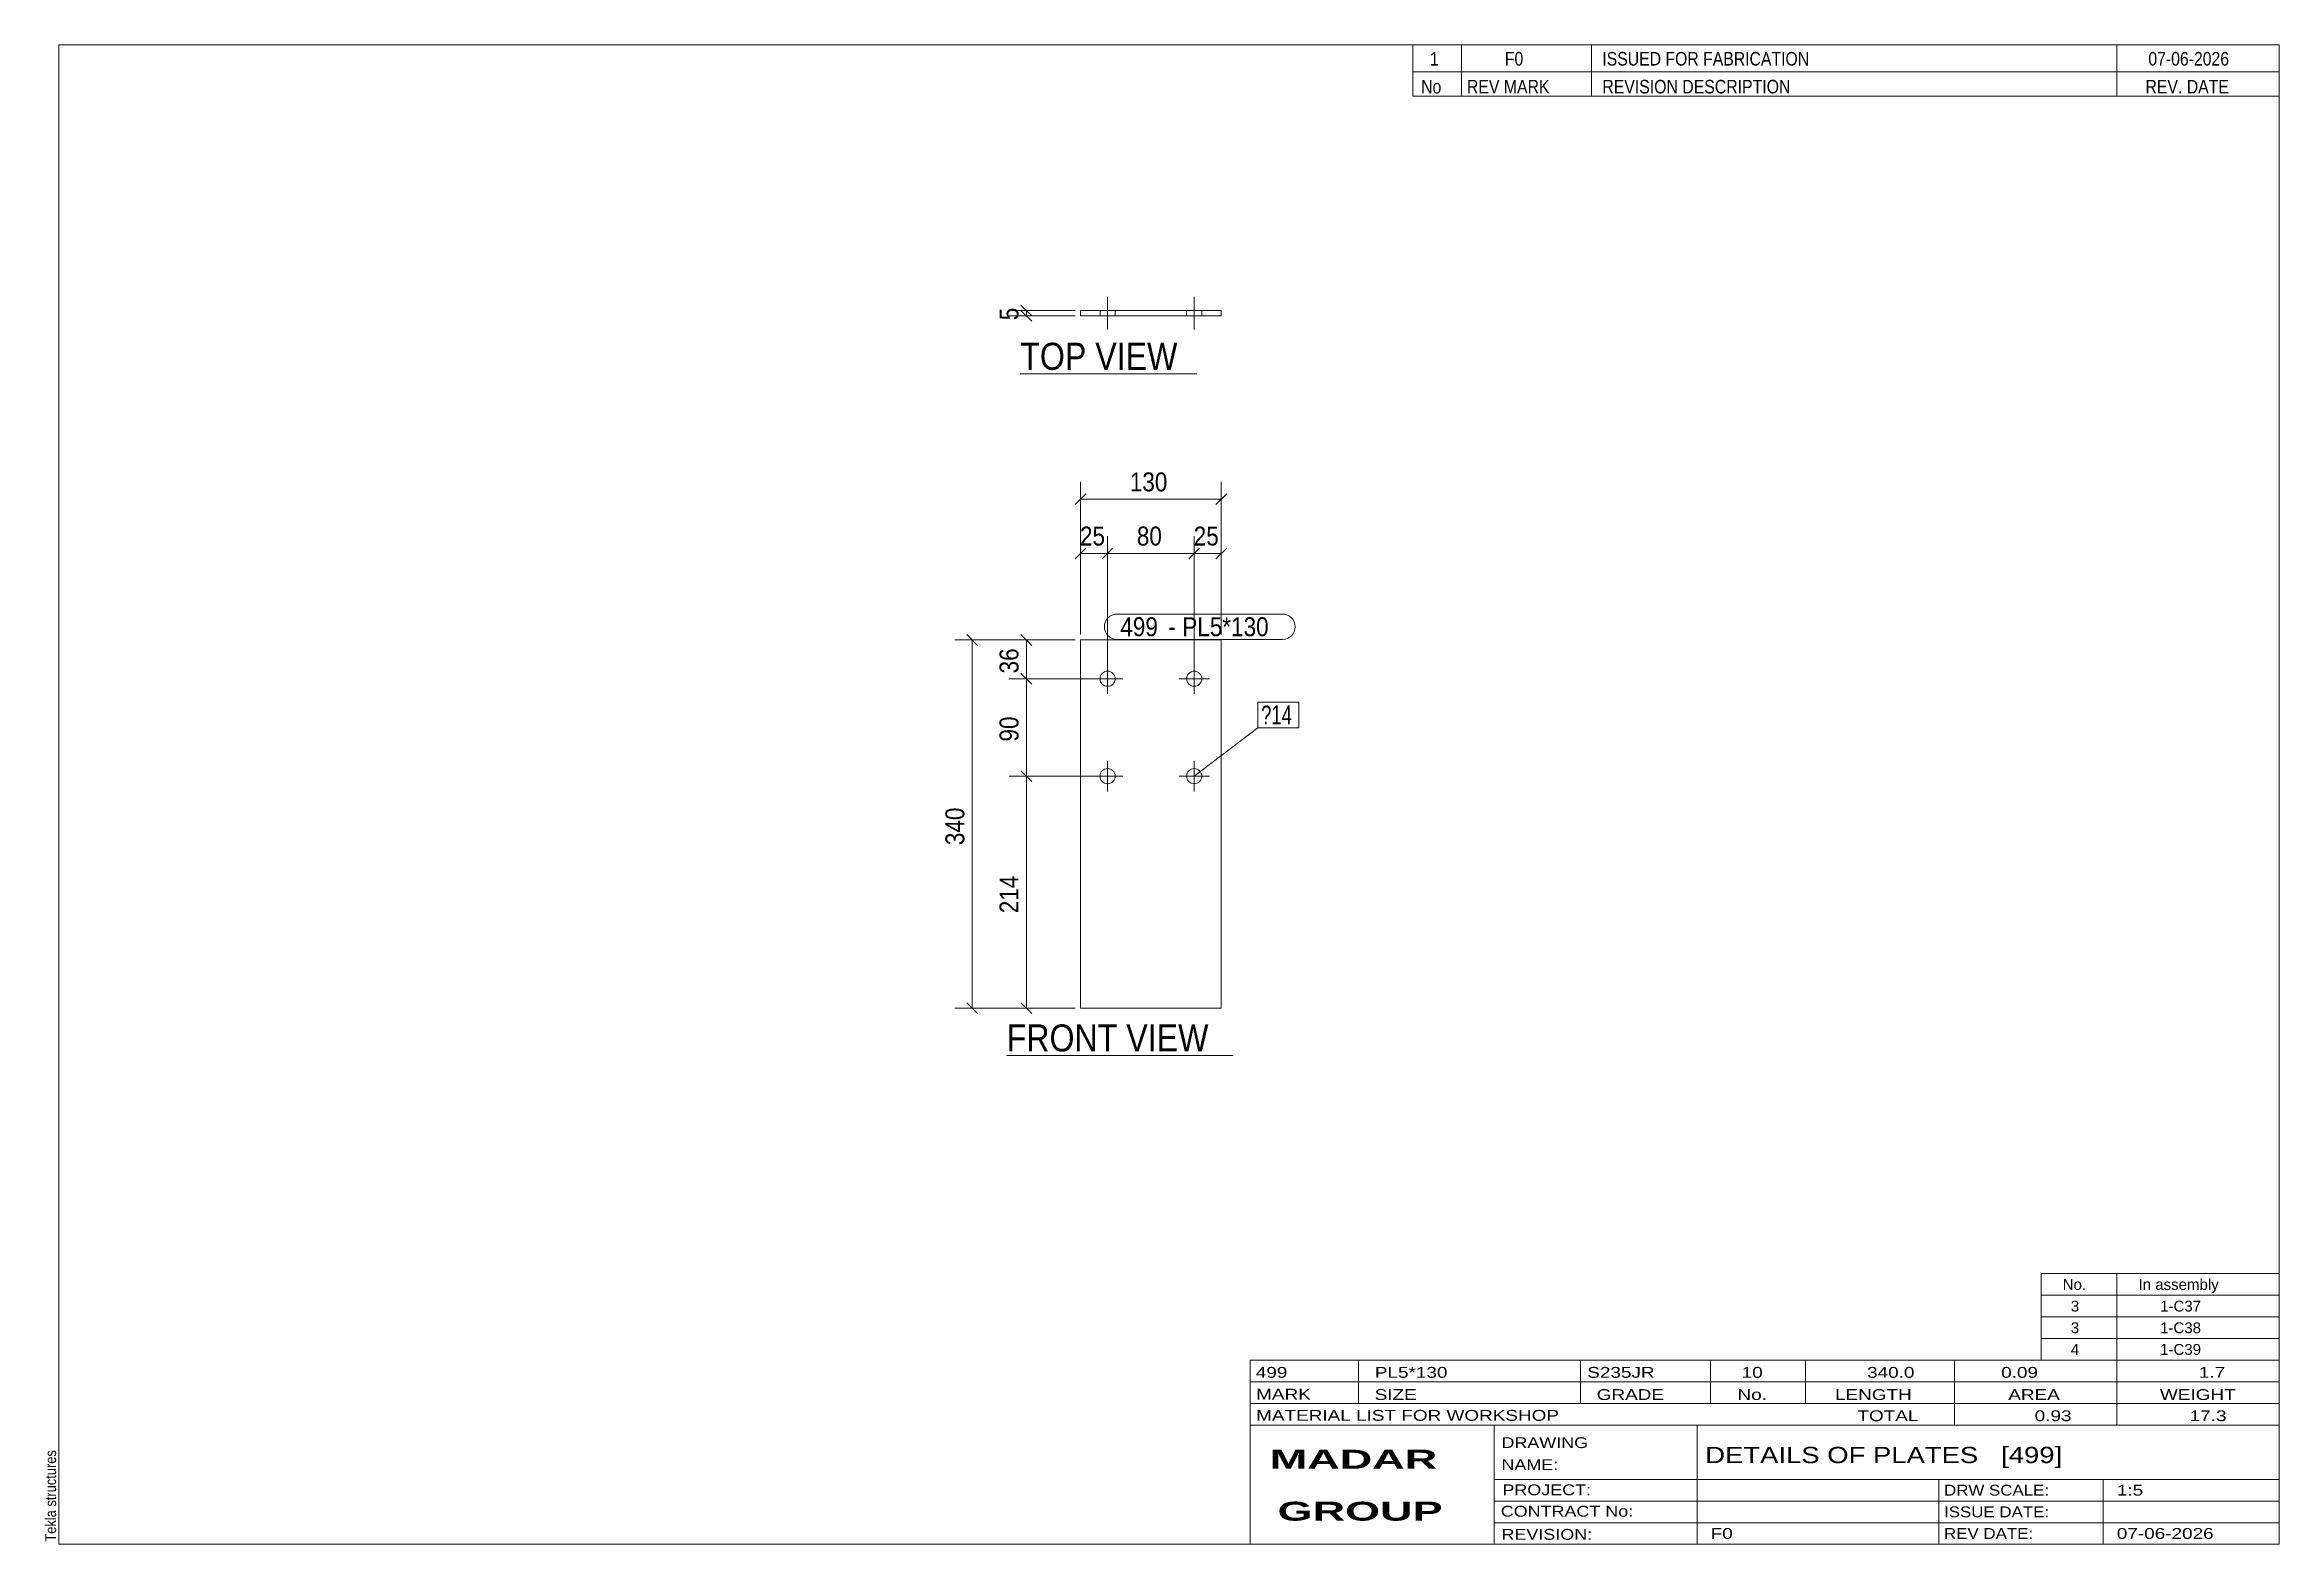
# Model space of a CAD drawing. Header units: millimetres. Extents: x 2 to 415, y 5 to 282.
import ezdxf

# ---------------------------------------------------------------- set-up
doc = ezdxf.new("R2010")
doc.units = ezdxf.units.MM
doc.linetypes.add('XKITLINE00', pattern=[0])
for name, color, linetype, lineweight in [('Bolt', 3, 'Continuous', 0), ('BoltMark', 7, 'Continuous', 0), ('Dimensions', 7, 'Continuous', 0), ('DrawingSheet', 5, 'Continuous', 0), ('OtherObjectType', 7, 'Continuous', 0), ('Part', 2, 'Continuous', 0), ('PartMark', 7, 'Continuous', 0)]:
    doc.layers.add(name, color=color, linetype=linetype, lineweight=lineweight)
doc.styles.add('ARIAL', font='ARIAL.TTF')
doc.styles.add('ARIAL_BOLD', font='ARIALBD.TTF')
doc.styles.add('ARIAL_NARROW', font='ARIALN.TTF')

# ---------------------------------------------------------------- blocks, each defined once
blk = doc.blocks.new('*A1')
at = {"layer": 'Bolt', "color": 3, "linetype": 'XKITLINE00', "lineweight": 0}
for p, q in [((198.65, 167.68), (198.65, 162.08)), ((214.65, 167.68), (214.65, 162.08)), ((201.45, 164.88), (195.85, 164.88)), ((217.45, 164.88), (211.85, 164.88)), ((198.65, 149.68), (198.65, 144.08)), ((214.65, 149.68), (214.65, 144.08)), ((201.45, 146.88), (195.85, 146.88)), ((217.45, 146.88), (211.85, 146.88))]:
    blk.add_line(p, q, dxfattribs=at)
for centre in [(198.65, 164.88), (214.65, 164.88), (198.65, 146.88), (214.65, 146.88)]:
    blk.add_circle(centre, 1.4, dxfattribs=at)
blk = doc.blocks.new('*A2')
at = {"layer": 'Part', "color": 2, "linetype": 'XKITLINE00', "lineweight": 0}
for p, q in [((193.65, 104.04), (193.65, 172.04)), ((193.65, 172.04), (219.65, 172.04)), ((219.65, 172.04), (219.65, 104.04)), ((219.65, 104.04), (193.65, 104.04))]:
    blk.add_line(p, q, dxfattribs=at)
blk = doc.blocks.new('*A3')
at = {"layer": 'Bolt', "color": 3, "linetype": 'XKITLINE00', "lineweight": 0}
for p, q in [((198.65, 235.4), (198.65, 229.4)), ((198.65, 235.4), (198.65, 229.4)), ((214.65, 235.4), (214.65, 229.4)), ((214.65, 235.4), (214.65, 229.4)), ((197.25, 232.9), (197.25, 231.9)), ((197.25, 232.9), (197.25, 231.9)), ((200.05, 232.9), (200.05, 231.9)), ((200.05, 232.9), (200.05, 231.9)), ((213.25, 232.9), (213.25, 231.9)), ((213.25, 232.9), (213.25, 231.9)), ((216.05, 232.9), (216.05, 231.9)), ((216.05, 232.9), (216.05, 231.9))]:
    blk.add_line(p, q, dxfattribs=at)
blk = doc.blocks.new('*A4')
at = {"layer": 'Part', "color": 2, "linetype": 'XKITLINE00', "lineweight": 0}
for p, q in [((193.65, 231.9), (193.65, 232.9)), ((219.65, 232.9), (193.65, 232.9)), ((219.65, 231.9), (193.65, 231.9)), ((219.65, 231.9), (219.65, 232.9))]:
    blk.add_line(p, q, dxfattribs=at)
blk = doc.blocks.new('*A5')
at = {"layer": 'DrawingSheet', "color": 5, "linetype": 'XKITLINE00', "lineweight": 0}
for p, q in [((415, 282), (5, 282)), ((5, 282), (5, 5)), ((415, 5), (415, 282)), ((5, 5), (415, 5))]:
    blk.add_line(p, q, dxfattribs=at)
at = {"layer": 'DrawingSheet', "color": 5, "style": 'ARIAL', "width": 0.85}
blk.add_text('Tekla structures', height=2, rotation=90, dxfattribs=at).set_placement((4.5, 5.5))
blk = doc.blocks.new('*A6')
at = {"layer": 'OtherObjectType', "color": 7, "linetype": 'XKITLINE00', "lineweight": 0}
for p, q in [((371, 55), (415, 55)), ((371, 51), (371, 55)), ((385, 51), (385, 55)), ((415, 51), (415, 55)), ((371, 51), (415, 51)), ((371, 47), (371, 51)), ((385, 47), (385, 51)), ((415, 47), (415, 51)), ((371, 47), (415, 47)), ((371, 43), (371, 47)), ((385, 43), (385, 47)), ((415, 43), (415, 47)), ((371, 43), (415, 43)), ((371, 39), (371, 43)), ((385, 39), (385, 43)), ((415, 39), (415, 43)), ((371, 39), (415, 39))]:
    blk.add_line(p, q, dxfattribs=at)
at = {"layer": 'OtherObjectType', "color": 7, "style": 'ARIAL_NARROW', "width": 1.211571}
for s, p in [('No.', (375, 52)), ('In assembly', (389, 52)), ('3', (376.5, 48)), ('1-C37', (392.99, 48)), ('3', (376.5, 44)), ('1-C38', (392.99, 44)), ('4', (376.5, 40)), ('1-C39', (392.99, 40))]:
    blk.add_text(s, height=2, dxfattribs=at).set_placement(p)
blk = doc.blocks.new('*A7')
at = {"layer": 'OtherObjectType', "color": 7, "linetype": 'XKITLINE00', "lineweight": 0}
for p, q in [((255, 282), (415, 282)), ((415, 282), (255, 282)), ((255, 282), (255, 277)), ((264, 282), (264, 277)), ((288, 282), (288, 277)), ((385, 282), (385, 277)), ((415, 282), (415, 277)), ((255, 277), (415, 277)), ((255, 277), (255, 272.5)), ((255, 277), (415, 277)), ((264, 277), (264, 272.5)), ((288, 277), (288, 272.5)), ((385, 277), (385, 272.5)), ((415, 277), (415, 272.5)), ((415, 272.5), (255, 272.5))]:
    blk.add_line(p, q, dxfattribs=at)
at = {"layer": 'OtherObjectType', "color": 7, "style": 'ARIAL_NARROW'}
for s, width, p in [('1', 1.017001, (258.16, 278.15)), ('F0', 1.017001, (272, 278.15)), ('ISSUED FOR FABRICATION', 1.017001, (290, 278.15)), ('07-06-2026', 1.017001, (390.82, 278.15)), ('No', 1.02, (256.54, 273)), ('REV MARK', 1.02, (265, 273)), ('REVISION DESCRIPTION', 1.02, (290, 273)), ('REV. DATE', 1.02, (390.28, 273))]:
    blk.add_text(s, height=2.5, dxfattribs=dict(at, width=width)).set_placement(p)
blk = doc.blocks.new('*A8')
at = {"layer": 'OtherObjectType', "color": 7, "linetype": 'XKITLINE00', "lineweight": 0}
for p, q in [((225, 39), (415, 39)), ((225, 39), (225, 35)), ((225, 39), (415, 39)), ((245, 35), (245, 39)), ((286, 35), (286, 39)), ((310, 35), (310, 39)), ((327.5, 35), (327.5, 39)), ((355, 35), (355, 39)), ((385, 35), (385, 39)), ((415, 35), (415, 39)), ((225, 35), (415, 35)), ((225, 35), (225, 5)), ((225, 35), (415, 35)), ((245, 31), (245, 35)), ((286, 31), (286, 35)), ((310, 31), (310, 35)), ((327.5, 31), (327.5, 35)), ((355, 31), (355, 35)), ((385, 31), (385, 35)), ((415, 31), (415, 35)), ((225, 31), (415, 31)), ((355, 27), (355, 31)), ((385, 27), (385, 31)), ((415, 27), (415, 31)), ((225, 27), (415, 27)), ((270, 21), (270, 27)), ((307.5, 17), (307.5, 27)), ((415, 21), (415, 27)), ((270, 21), (270, 5)), ((415, 17), (415, 21)), ((270, 17), (415, 17)), ((307.5, 5), (307.5, 17)), ((352.16, 13), (352.16, 17)), ((382.5, 5), (382.5, 17)), ((415, 13), (415, 17)), ((270, 13), (415, 13)), ((352.16, 5), (352.16, 13)), ((415, 9), (415, 13)), ((270, 9), (415, 9)), ((415, 5), (415, 9)), ((225, 5), (415, 5)), ((262.5, 5), (415, 5))]:
    blk.add_line(p, q, dxfattribs=at)
at = {"layer": 'OtherObjectType', "color": 7, "style": 'ARIAL_NARROW'}
for s, height, width, p in [('499', 2, 1.525501, (226.01, 35.76)), ('PL5*130', 2, 1.525501, (248, 35.76)), ('S235JR', 2, 1.525501, (287.22, 35.76)), ('10', 2, 1.525501, (315.73, 35.76)), ('340.0', 2, 1.525501, (338.88, 35.76)), ('0.09', 2, 1.525501, (363.64, 35.76)), ('1.7', 2, 1.525501, (400.14, 35.76)), ('MARK', 2, 1.525501, (226.08, 31.73)), ('SIZE', 2, 1.525501, (247.96, 31.66)), ('GRADE', 2, 1.525501, (288.96, 31.66)), ('No.', 2, 1.525501, (314.96, 31.66)), ('LENGTH', 2, 1.525501, (332.96, 31.66)), ('AREA', 2, 1.525501, (364.96, 31.66)), ('WEIGHT', 2, 1.525501, (392.96, 31.66)), ('MATERIAL LIST FOR WORKSHOP', 2, 1.525501, (226.08, 27.82)), ('TOTAL', 2, 1.525501, (337.1, 27.75)), ('0.93', 2, 1.525501, (369.83, 27.75)), ('17.3', 2, 1.525501, (398.45, 27.75)), ('DRAWING', 2, 1.445, (271.38, 22.78)), ('NAME:', 2, 1.445, (271.38, 18.72)), ('DETAILS OF PLATES   [499]', 3, 1.474651, (309, 20)), ('PROJECT:', 2, 1.445, (271.55, 14.07)), ('DRW SCALE:', 2, 1.36, (353.1, 14)), ('1:5', 2, 1.525501, (385, 14)), ('CONTRACT No:', 2, 1.445, (271.25, 10.11)), ('ISSUE DATE:', 2, 1.36, (353.1, 10)), ('REVISION:', 2, 1.445, (271.38, 5.84)), ('F0', 2, 1.525501, (310, 6)), ('REV DATE:', 2, 1.36, (353.1, 6)), ('07-06-2026', 2, 1.525501, (385, 6))]:
    blk.add_text(s, height=height, dxfattribs=dict(at, width=width)).set_placement(p)
at = {"layer": 'OtherObjectType', "color": 1, "style": 'ARIAL_BOLD', "width": 1.7}
for s, p in [('MADAR ', (228.58, 18.97)), ('GROUP', (230.03, 9.37))]:
    blk.add_text(s, height=3.5, dxfattribs=at).set_placement(p)
blk = doc.blocks.new('*A9')
at = {"layer": 'Dimensions', "color": 7, "linetype": 'XKITLINE00', "lineweight": 0}
for p, q in [((194.64, 199.03), (192.66, 197.05)), ((193.65, 173.04), (193.65, 201.24)), ((220.64, 199.03), (218.66, 197.05)), ((219.65, 173.04), (219.65, 201.24)), ((193.65, 198.04), (219.65, 198.04))]:
    blk.add_line(p, q, dxfattribs=at)
at = {"layer": 'Dimensions', "color": 3}
for p in [(193.65, 198.04), (219.65, 198.04)]:
    blk.add_point(p, dxfattribs=at)
at = {"layer": 'Dimensions', "color": 3, "style": 'ARIAL', "width": 0.85}
blk.add_text('130', height=3.5, dxfattribs=at).set_placement((202.76, 199.49))
blk = doc.blocks.new('*A10')
at = {"layer": 'Dimensions', "color": 7, "linetype": 'XKITLINE00', "lineweight": 0}
for p, q in [((193.65, 173.04), (193.65, 191.24)), ((198.65, 165.88), (198.65, 191.24)), ((194.64, 189.03), (192.66, 187.05)), ((193.65, 188.04), (198.65, 188.04)), ((199.64, 189.03), (197.66, 187.05))]:
    blk.add_line(p, q, dxfattribs=at)
at = {"layer": 'Dimensions', "color": 3}
for p in [(193.65, 188.04), (198.65, 188.04)]:
    blk.add_point(p, dxfattribs=at)
at = {"layer": 'Dimensions', "color": 3, "style": 'ARIAL', "width": 0.85}
blk.add_text('25', height=3.5, dxfattribs=at).set_placement((193.55, 189.49))
blk = doc.blocks.new('*A11')
at = {"layer": 'Dimensions', "color": 7, "linetype": 'XKITLINE00', "lineweight": 0}
for p, q in [((198.65, 165.88), (198.65, 191.24)), ((214.65, 165.88), (214.65, 191.24)), ((199.64, 189.03), (197.66, 187.05)), ((198.65, 188.04), (214.65, 188.04)), ((215.64, 189.03), (213.66, 187.05))]:
    blk.add_line(p, q, dxfattribs=at)
at = {"layer": 'Dimensions', "color": 3}
for p in [(198.65, 188.04), (214.65, 188.04)]:
    blk.add_point(p, dxfattribs=at)
at = {"layer": 'Dimensions', "color": 3, "style": 'ARIAL', "width": 0.85}
blk.add_text('80', height=3.5, dxfattribs=at).set_placement((204.05, 189.49))
blk = doc.blocks.new('*A12')
at = {"layer": 'Dimensions', "color": 7, "linetype": 'XKITLINE00', "lineweight": 0}
for p, q in [((214.65, 165.88), (214.65, 191.24)), ((219.65, 173.04), (219.65, 191.24)), ((215.64, 189.03), (213.66, 187.05)), ((214.65, 188.04), (219.65, 188.04)), ((220.64, 189.03), (218.66, 187.05))]:
    blk.add_line(p, q, dxfattribs=at)
at = {"layer": 'Dimensions', "color": 3}
for p in [(214.65, 188.04), (219.65, 188.04)]:
    blk.add_point(p, dxfattribs=at)
at = {"layer": 'Dimensions', "color": 3, "style": 'ARIAL', "width": 0.85}
blk.add_text('25', height=3.5, dxfattribs=at).set_placement((214.55, 189.49))
blk = doc.blocks.new('*A13')
at = {"layer": 'Dimensions', "color": 7, "linetype": 'XKITLINE00', "lineweight": 0}
for p, q in [((192.65, 172.04), (170.45, 172.04)), ((172.66, 173.03), (174.64, 171.05)), ((173.65, 104.04), (173.65, 172.04)), ((192.65, 104.04), (170.45, 104.04)), ((172.66, 105.03), (174.64, 103.05))]:
    blk.add_line(p, q, dxfattribs=at)
at = {"layer": 'Dimensions', "color": 3}
for p in [(173.65, 172.04), (173.65, 104.04)]:
    blk.add_point(p, dxfattribs=at)
at = {"layer": 'Dimensions', "color": 3, "style": 'ARIAL', "width": 0.85}
blk.add_text('340', height=3.5, rotation=90.0002, dxfattribs=at).set_placement((172.2, 134.15))
blk = doc.blocks.new('*A14')
at = {"layer": 'Dimensions', "color": 7, "linetype": 'XKITLINE00', "lineweight": 0}
for p, q in [((197.65, 146.88), (180.45, 146.88)), ((182.66, 147.87), (184.64, 145.89)), ((183.65, 104.04), (183.65, 146.88)), ((192.65, 104.04), (180.45, 104.04)), ((182.66, 105.03), (184.64, 103.05))]:
    blk.add_line(p, q, dxfattribs=at)
at = {"layer": 'Dimensions', "color": 3}
for p in [(183.65, 146.88), (183.65, 104.04)]:
    blk.add_point(p, dxfattribs=at)
at = {"layer": 'Dimensions', "color": 3, "style": 'ARIAL', "width": 0.85}
blk.add_text('214', height=3.5, rotation=90.0002, dxfattribs=at).set_placement((182.2, 121.57))
blk = doc.blocks.new('*A15')
at = {"layer": 'Dimensions', "color": 7, "linetype": 'XKITLINE00', "lineweight": 0}
for p, q in [((182.66, 165.87), (184.64, 163.89)), ((197.65, 164.88), (180.45, 164.88)), ((183.65, 146.88), (183.65, 164.88)), ((197.65, 146.88), (180.45, 146.88)), ((182.66, 147.87), (184.64, 145.89))]:
    blk.add_line(p, q, dxfattribs=at)
at = {"layer": 'Dimensions', "color": 3}
for p in [(183.65, 164.88), (183.65, 146.88)]:
    blk.add_point(p, dxfattribs=at)
at = {"layer": 'Dimensions', "color": 3, "style": 'ARIAL', "width": 0.85}
blk.add_text('90', height=3.5, rotation=90.0002, dxfattribs=at).set_placement((182.2, 153.28))
blk = doc.blocks.new('*A16')
at = {"layer": 'Dimensions', "color": 7, "linetype": 'XKITLINE00', "lineweight": 0}
for p, q in [((192.65, 172.04), (180.45, 172.04)), ((182.66, 173.03), (184.64, 171.05)), ((183.65, 164.88), (183.65, 172.04)), ((182.66, 165.87), (184.64, 163.89)), ((197.65, 164.88), (180.45, 164.88))]:
    blk.add_line(p, q, dxfattribs=at)
at = {"layer": 'Dimensions', "color": 3}
for p in [(183.65, 172.04), (183.65, 164.88)]:
    blk.add_point(p, dxfattribs=at)
at = {"layer": 'Dimensions', "color": 3, "style": 'ARIAL', "width": 0.85}
blk.add_text('36', height=3.5, rotation=90.0002, dxfattribs=at).set_placement((182.2, 165.86))
blk = doc.blocks.new('*A17')
at = {"layer": 'BoltMark', "color": 7, "linetype": 'XKITLINE00', "lineweight": 0}
for p, q in [((226.39, 160.54), (233.97, 160.54)), ((226.39, 155.84), (226.39, 160.54)), ((233.97, 155.84), (233.97, 160.54)), ((214.65, 146.88), (226.39, 155.84)), ((226.39, 155.84), (233.97, 155.84))]:
    blk.add_line(p, q, dxfattribs=at)
at = {"layer": 'BoltMark', "color": 3, "style": 'ARIAL_NARROW', "width": 0.85}
blk.add_text('?14', height=3.5, dxfattribs=at).set_placement((226.99, 156.44))
blk = doc.blocks.new('*A18')
at = {"layer": 'PartMark', "color": 7, "linetype": 'XKITLINE00', "lineweight": 0}
for p, q in [((200.4, 176.84), (230.95, 176.84)), ((200.4, 172.14), (230.95, 172.14))]:
    blk.add_line(p, q, dxfattribs=at)
for centre, start, end in [((200.4, 174.49), 90, 270), ((230.95, 174.49), 270, 90)]:
    blk.add_arc(centre, 2.35, start, end, dxfattribs=at)
at = {"layer": 'PartMark', "color": 1, "style": 'ARIAL', "width": 0.85}
blk.add_text('499', height=3.5, dxfattribs=at).set_placement((201, 172.74))
at = {"layer": 'PartMark', "color": 3, "style": 'ARIAL', "width": 0.85}
for s, p in [('-', (209.84, 172.74)), ('PL5*130', (212.44, 172.74))]:
    blk.add_text(s, height=3.5, dxfattribs=at).set_placement(p)
blk = doc.blocks.new('*A19')
at = {"layer": 'OtherObjectType', "color": 7, "linetype": 'XKITLINE00', "lineweight": 0}
blk.add_line((180.01, 95.29), (221.86, 95.29), dxfattribs=at)
at = {"layer": 'OtherObjectType', "color": 3, "style": 'ARIAL', "width": 0.85}
blk.add_text('FRONT VIEW', height=5, dxfattribs=at).set_placement((180.01, 96.04))
blk = doc.blocks.new('*A20')
at = {"layer": 'Dimensions', "color": 7, "linetype": 'XKITLINE00', "lineweight": 0}
for p, q in [((192.65, 232.9), (180.45, 232.9)), ((192.65, 231.9), (180.45, 231.9)), ((182.66, 233.89), (184.64, 231.91)), ((182.66, 232.89), (184.64, 230.91)), ((183.65, 231.9), (183.65, 232.9))]:
    blk.add_line(p, q, dxfattribs=at)
at = {"layer": 'Dimensions', "color": 3}
for p in [(183.65, 232.9), (183.65, 231.9)]:
    blk.add_point(p, dxfattribs=at)
at = {"layer": 'Dimensions', "color": 3, "style": 'ARIAL', "width": 0.85}
blk.add_text('5', height=3.5, rotation=90.0002, dxfattribs=at).set_placement((182.2, 231.1))
blk = doc.blocks.new('*A21')
at = {"layer": 'OtherObjectType', "color": 7, "linetype": 'XKITLINE00', "lineweight": 0}
blk.add_line((182.52, 221.19), (215.13, 221.19), dxfattribs=at)
at = {"layer": 'OtherObjectType', "color": 3, "style": 'ARIAL', "width": 0.85}
blk.add_text('TOP VIEW', height=5, dxfattribs=at).set_placement((182.52, 221.94))

msp = doc.modelspace()

# ---------------------------------------------------------------- block references
at = {"lineweight": 0}
for name in ['*A5', '*A7', '*A3', '*A20', '*A4', '*A21', '*A9', '*A10', '*A11', '*A12', '*A18', '*A13', '*A16', '*A2', '*A15', '*A1', '*A17', '*A14', '*A19', '*A6', '*A8']:
    msp.add_blockref(name, (0, 0), dxfattribs=at)

doc.saveas('drawing.dxf')
